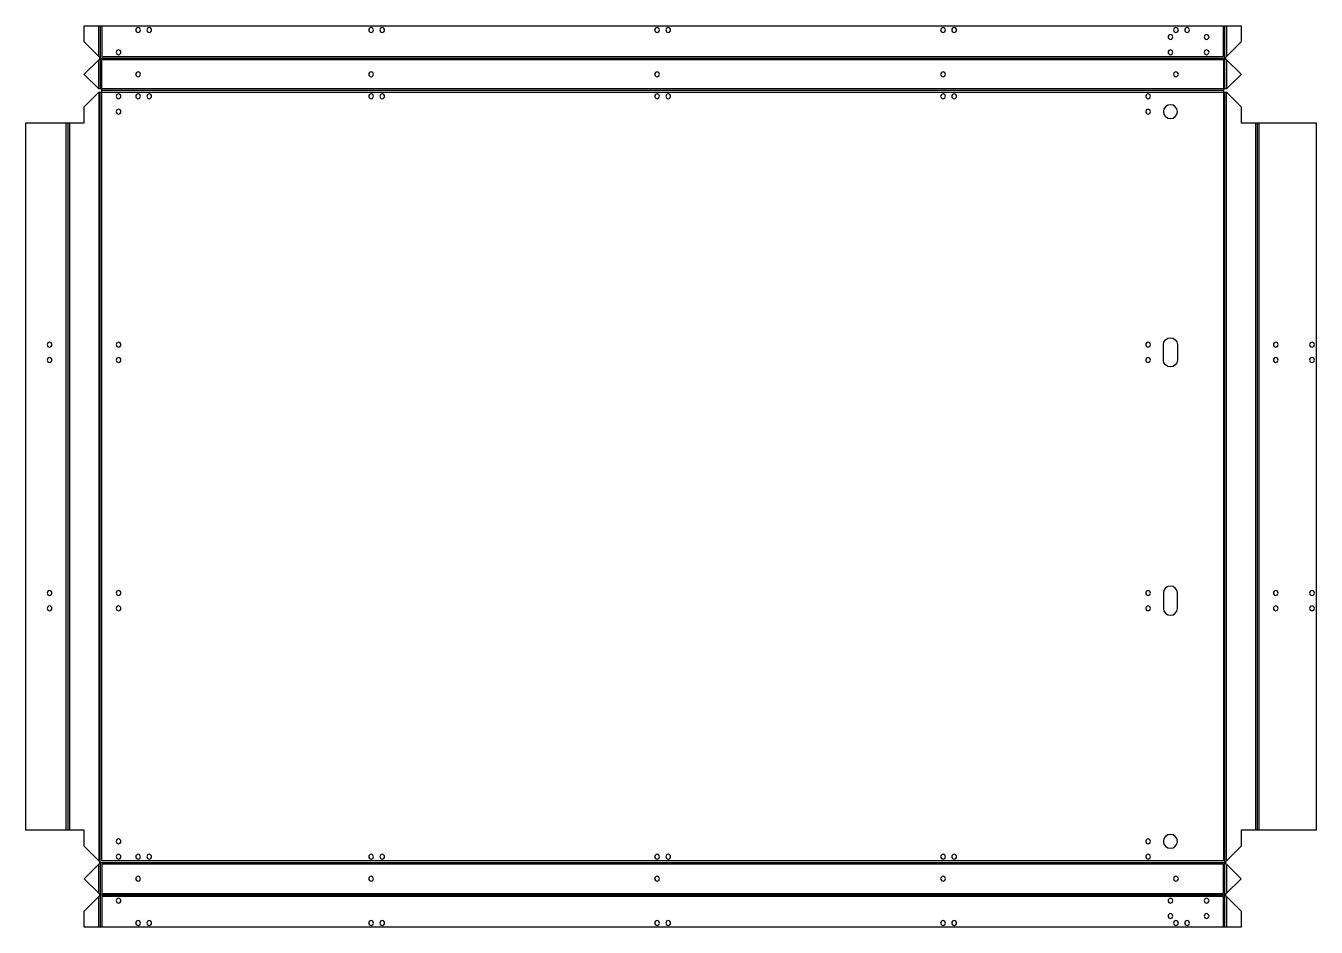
# Model space of a CAD drawing. Header units: millimetres. Extents: x -55 to 871, y 0 to 646.
import ezdxf

# ---------------------------------------------------------------- set-up
doc = ezdxf.new("R2010")
doc.units = ezdxf.units.MM

msp = doc.modelspace()

# ---------------------------------------------------------------- linework, layer by layer
at = {"layer": 'BEND'}
for p, q in [((-1.13, 646.05), (-1.13, 622.92)), ((805.13, 622.92), (805.13, 646.05)), ((-1.47, 622.92), (805.47, 622.92)), ((-1.13, 622.92), (-1.13, 600.82)), ((805.13, 600.82), (805.13, 622.92)), ((-1.13, 46.39), (-1.13, 598.49)), ((804, 599.65), (0, 599.65)), ((805.13, 46.39), (805.13, 598.49)), ((-24.39, 576.42), (-24.39, 69.62)), ((828.39, 69.62), (828.39, 576.42)), ((-1.47, 46.39), (805.47, 46.39)), ((-1.13, 46.39), (-1.13, 23.13)), ((805.13, 23.13), (805.13, 46.39)), ((-1.47, 23.13), (805.47, 23.13)), ((-1.13, 23.13), (-1.13, 0)), ((805.13, 0), (805.13, 23.13))]:
    msp.add_line(p, q, dxfattribs=at)
at = {"layer": 'BEND_EXTENT'}
for p, q in [((-2.26, 624.12), (-2.26, 646.05)), ((0, 646.05), (0, 624.05)), ((804, 624.05), (804, 646.05)), ((806.26, 646.05), (806.26, 624.12)), ((-2.26, 600.86), (-2.26, 621.72)), ((0, 624.05), (804, 624.05)), ((806.26, 621.72), (806.26, 600.86)), ((-2.26, 598.45), (-2.26, 47.59)), ((806.26, 47.59), (806.26, 598.45)), ((-25.52, 69.62), (-25.52, 576.42)), ((-23.26, 576.42), (-23.26, 69.62)), ((827.26, 69.62), (827.26, 576.42)), ((829.52, 576.42), (829.52, 69.62)), ((-2.26, 24.33), (-2.26, 45.19)), ((806.26, 45.19), (806.26, 24.33)), ((-2.26, 0), (-2.26, 21.93)), ((804, 22), (0, 22)), ((0, 22), (0, 0)), ((804, 0), (804, 22)), ((806.26, 21.93), (806.26, 0))]:
    msp.add_line(p, q, dxfattribs=at)
for points in [[(804, 600.79), (0, 600.79), (0, 621.79), (804, 621.79)], [(0, 598.52), (804, 598.52), (804, 47.52), (0, 47.52)], [(804, 45.26), (0, 45.26), (0, 24.26), (804, 24.26)]]:
    msp.add_lwpolyline(points, close=True, dxfattribs=at)
at = {"layer": 'INTERIOR_PROFILES'}
for points in [[(761, 417.52, -1), (771, 417.52), (771, 406.52, -1), (761, 406.52)], [(761, 239.52), (761, 228.52, 1), (771, 228.52), (771, 239.52, 1)]]:
    msp.add_lwpolyline(points, format="xyb", close=True, dxfattribs=at)
at = {"layer": 'INTERIOR_PROFILES', "extrusion": (0, 0, -1)}
for centre, radius in [((-26, 643.05), 1.7), ((-34, 643.05), 1.7), ((-193, 643.05), 1.7), ((-201, 643.05), 1.7), ((-398, 643.05), 1.7), ((-406, 643.05), 1.7), ((-603, 643.05), 1.7), ((-611, 643.05), 1.7), ((-766, 638.05), 1.7), ((-770, 643.05), 1.7), ((-778, 643.05), 1.7), ((-792, 638.05), 1.7), ((-12, 627.05), 1.7), ((-766, 627.05), 1.7), ((-792, 627.05), 1.7), ((-26, 611.29), 1.7), ((-193, 611.29), 1.7), ((-398, 611.29), 1.7), ((-603, 611.29), 1.7), ((-770, 611.29), 1.7), ((-12, 595.52), 1.7), ((-26, 595.52), 1.7), ((-34, 595.52), 1.7), ((-193, 595.52), 1.7), ((-201, 595.52), 1.7), ((-398, 595.52), 1.7), ((-406, 595.52), 1.7), ((-603, 595.52), 1.7), ((-611, 595.52), 1.7), ((-750, 595.52), 1.7), ((-12, 584.52), 1.7), ((-750, 584.52), 1.7), ((-766, 584.52), 5), ((37.52, 417.52), 1.7), ((-12, 417.52), 1.7), ((-750, 417.52), 1.7), ((-841.52, 417.52), 1.7), ((-867.52, 417.52), 1.7), ((37.52, 406.52), 1.7), ((-12, 406.52), 1.7), ((-750, 406.52), 1.7), ((-841.52, 406.52), 1.7), ((-867.52, 406.52), 1.7), ((37.52, 239.52), 1.7), ((-12, 239.52), 1.7), ((-750, 239.52), 1.7), ((-841.52, 239.52), 1.7), ((-867.52, 239.52), 1.7), ((37.52, 228.52), 1.7), ((-12, 228.52), 1.7), ((-750, 228.52), 1.7), ((-841.52, 228.52), 1.7), ((-867.52, 228.52), 1.7), ((-766, 61.52), 5), ((-12, 61.52), 1.7), ((-750, 61.52), 1.7), ((-12, 50.52), 1.7), ((-26, 50.52), 1.7), ((-34, 50.52), 1.7), ((-193, 50.52), 1.7), ((-201, 50.52), 1.7), ((-398, 50.52), 1.7), ((-406, 50.52), 1.7), ((-603, 50.52), 1.7), ((-611, 50.52), 1.7), ((-750, 50.52), 1.7), ((-26, 34.76), 1.7), ((-193, 34.76), 1.7), ((-398, 34.76), 1.7), ((-603, 34.76), 1.7), ((-770, 34.76), 1.7), ((-12, 19), 1.7), ((-766, 19), 1.7), ((-792, 19), 1.7), ((-766, 8), 1.7), ((-792, 8), 1.7), ((-26, 3), 1.7), ((-34, 3), 1.7), ((-193, 3), 1.7), ((-201, 3), 1.7), ((-398, 3), 1.7), ((-406, 3), 1.7), ((-603, 3), 1.7), ((-611, 3), 1.7), ((-770, 3), 1.7), ((-778, 3), 1.7)]:
    msp.add_circle(centre, radius, dxfattribs=at)
at = {"layer": 'OUTER_PROFILES'}
msp.add_lwpolyline([(870.52, 69.62), (827.26, 69.62), (816.66, 69.62), (816.66, 57.99), (811.46, 52.79), (805.77, 47.1, 0.414214), (805.77, 45.69), (816.69, 34.76), (805.77, 23.84, 0.414214), (805.77, 22.42), (816.66, 11.53), (816.66, 0), (804, 0), (0, 0), (-2.26, 0), (-12.66, 0), (-12.66, 11.53), (-1.77, 22.42, 0.414214), (-1.77, 23.84), (-12.69, 34.76), (-1.77, 45.69, 0.414214), (-1.77, 47.1), (-12.66, 57.99), (-12.66, 69.62), (-23.26, 69.62), (-54.52, 69.62), (-54.52, 576.42), (-12.66, 576.42), (-12.66, 588.05), (-2.26, 598.45), (0, 598.52), (0, 600.79), (-2.26, 600.86), (-12.66, 611.26), (-12.66, 611.32), (-1.77, 622.21, 0.414214), (-1.77, 623.62), (-12.66, 634.52), (-12.66, 646.05), (816.66, 646.05), (816.66, 634.52), (805.77, 623.62, 0.414214), (805.77, 622.21), (816.66, 611.32), (816.66, 611.26), (806.26, 600.86), (804, 600.79), (804, 598.52), (806.26, 598.45), (816.66, 588.05), (816.66, 576.42), (870.52, 576.42)], format="xyb", close=True, dxfattribs=at)

doc.saveas('drawing.dxf')
